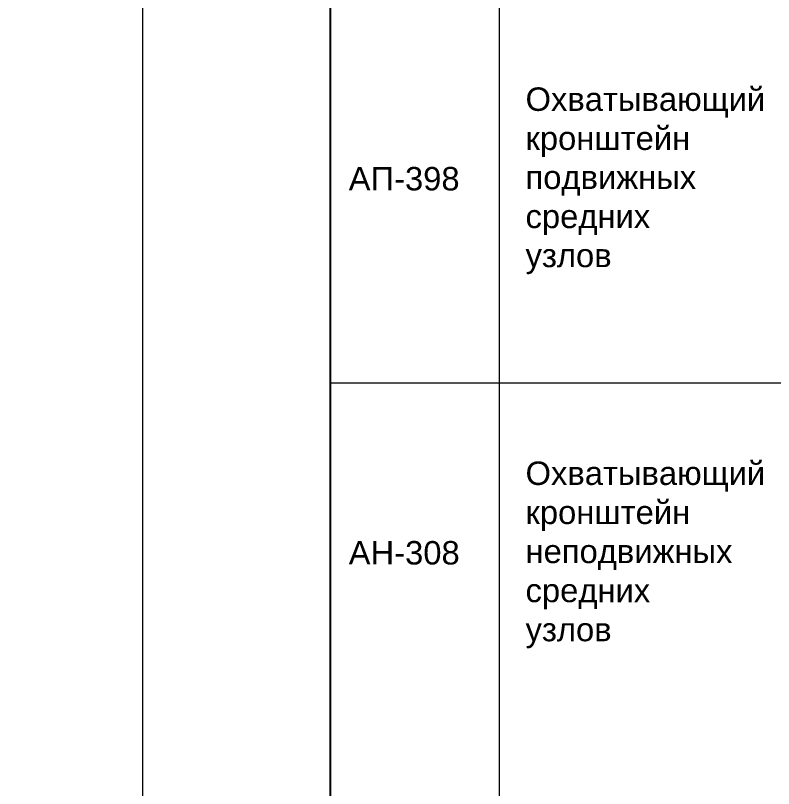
# Model space of a CAD drawing. Extents: x -37 to 4620, y -49 to 348.
# Drawn here: x 1666.4 to 1747.3, y 139.4 to 221.9 of the extents above; entities that cross this region are included whole.
import ezdxf

# ---------------------------------------------------------------- set-up
doc = ezdxf.new("R2010")
doc.units = 0
doc.header["$LTSCALE"] = 5
doc.layers.add('Рамки', color=1, linetype='CONTINUOUS', lineweight=15)
doc.layers.add('Текстовый', color=7, linetype='CONTINUOUS', lineweight=9)
doc.layers.add('Скрытые', color=14, linetype='CONTINUOUS', plot=False)
doc.styles.add('Каталожный', font='arial.ttf', dxfattribs={"height": 2.5})

msp = doc.modelspace()

# ---------------------------------------------------------------- linework, layer by layer
at = {"layer": 'Рамки'}
for p, q in [((1700, 279.851), (1700, 25.67)), ((1718, 279.851), (1718, 25.67))]:
    msp.add_line(p, q, dxfattribs=at)
at = {"layer": 'Рамки', "linetype": 'Continuous'}
msp.add_line((1700, 182.69), (1864.803, 182.691), dxfattribs=at)
for points in [[(1680, 297), (1470, 297), (1470, 0), (1680, 0)], [(1680, 297), (1890, 297), (1890, 0), (1680, 0)]]:
    msp.add_lwpolyline(points, close=True, dxfattribs=at)
at = {"layer": 'Скрытые', "linetype": 'Continuous'}
msp.add_lwpolyline([(1700, 10), (1700, 287), (1865, 287), (1865, 10)], close=True, dxfattribs=at)

# ---------------------------------------------------------------- texts
at = {"layer": 'Текстовый', "color": 1, "linetype": 'Continuous', "char_height": 2.5, "width": 15.84446, "attachment_point": 1, "style": 'Каталожный'}
for s, insert in [('\\pxql;Охватывающий кронштейн подвижных средних узлов', (1720.808, 214.202)), ('\\pxql;АП-398', (1701.947, 205.719)), ('\\pxql;Охватывающий кронштейн неподвижных средних узлов', (1720.808, 174.3)), ('\\pxql;АН-308', (1701.947, 165.816))]:
    msp.add_mtext(s, dxfattribs=dict(at, insert=insert))

doc.saveas('drawing.dxf')
